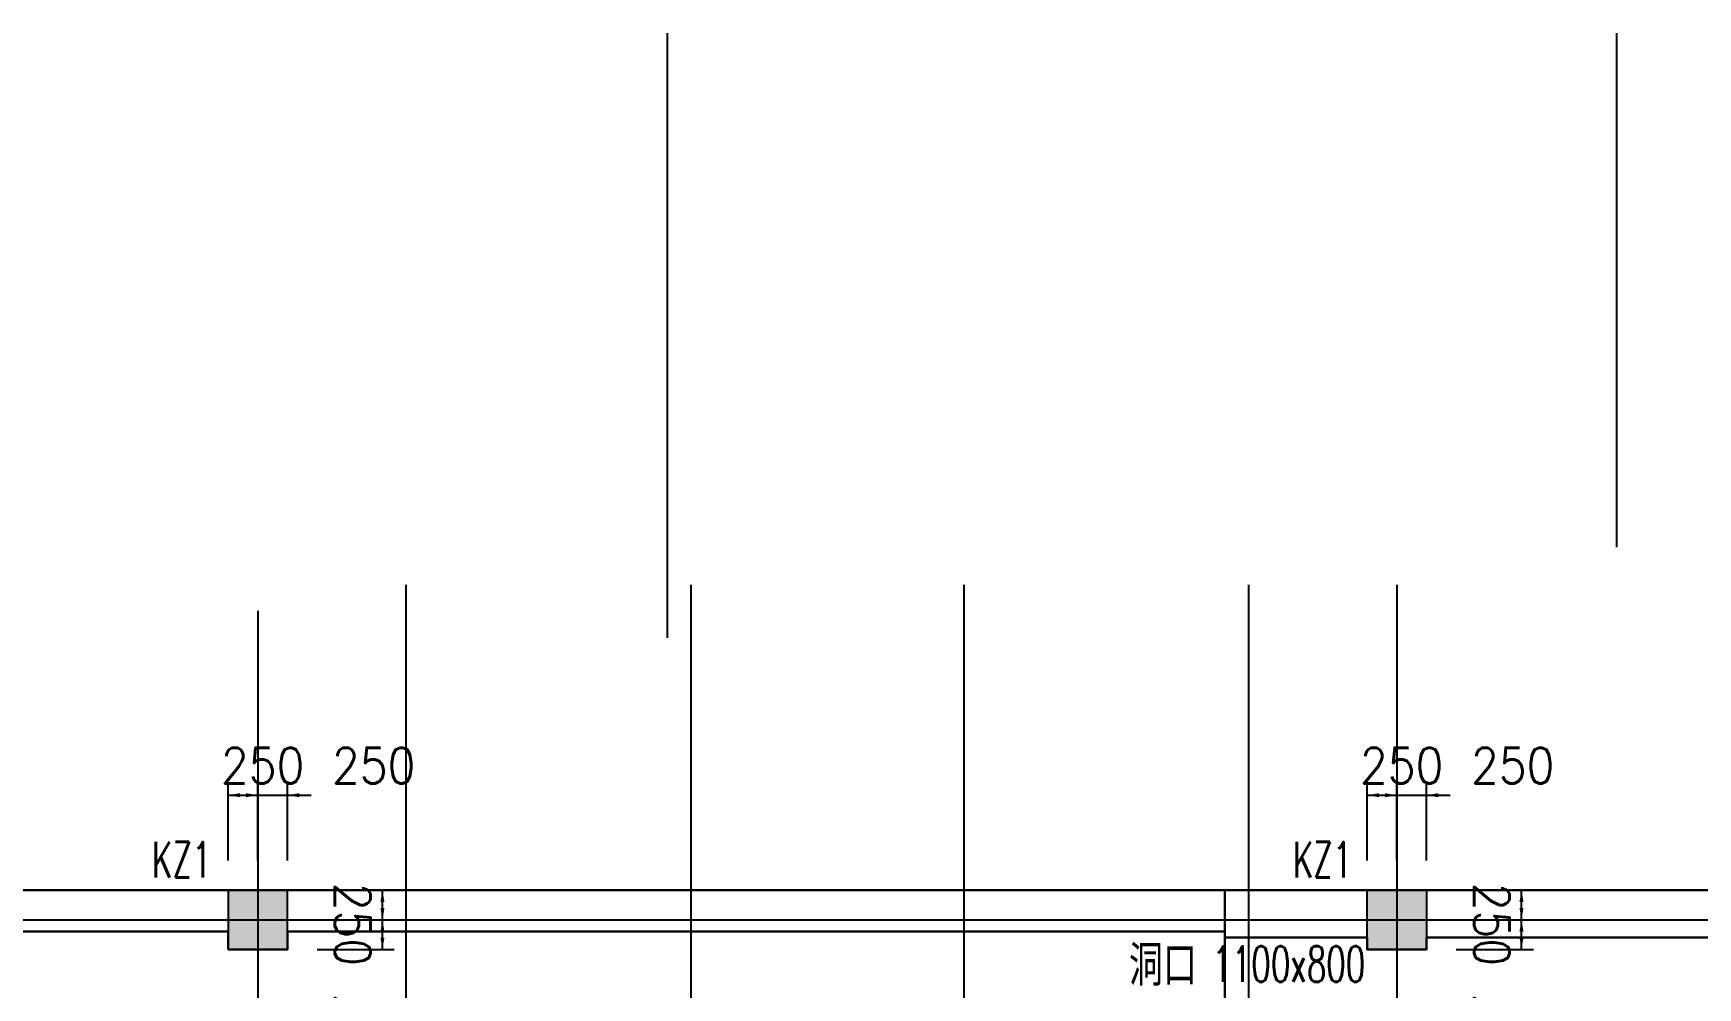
# Model space of a CAD drawing. Extents: x 387171 to 699106, y 11966 to 245688.
# Drawn here: x 621415 to 635443, y 230865 to 238913 of the extents above; entities that cross this region are included whole.
import ezdxf

# ---------------------------------------------------------------- set-up
doc = ezdxf.new("R2010")
doc.units = 0
doc.header["$LTSCALE"] = 100
doc.header["$MEASUREMENT"] = 0
for name, color, linetype in [('COLU', 7, 'Continuous'), ('DIM', 3, 'Continuous'), ('DOTE', 253, 'Continuous'), ('HATCH', 254, 'Continuous'), ('NUM', 7, 'Continuous'), ('剪力墙开洞', 5, 'Continuous')]:
    doc.layers.add(name, color=color, linetype=linetype)
doc.styles.get("Standard").update_dxf_attribs({"font": 'standard'})
doc.dimstyles.get("Standard").update_dxf_attribs({"dimtxt": 300, "dimasz": 100, "dimexe": 100, "dimexo": 250, "dimgap": 100, "dimtad": 0, "dimtoh": 1, "dimdec": 0, "dimdsep": 46, "dimcen": 0.09, "dimclrt": 7, "dimadec": 0, "dimazin": 0, "dimtfac": 1, "dimtdec": 4, "dimtofl": 0, "dimtmove": 0, "dimatfit": 3, "dimfxl": 1, "dimtolj": 1, "dimtzin": 0, "dimarcsym": 0})

# ---------------------------------------------------------------- blocks, each defined once
blk = doc.blocks.new('*D3376')
at = {"layer": 'DIM', "color": 0, "linetype": 'ByBlock', "lineweight": -2}
for p, q in [((632658, 231938), (632658, 232588)), ((632908, 231938), (632908, 232588)), ((632658, 232488), (632908, 232488))]:
    blk.add_line(p, q, dxfattribs=at)
for points in [[(632658, 232488), (632758, 232505), (632758, 232471)], [(632908, 232488), (632808, 232471), (632808, 232505)]]:
    blk.add_solid(points, dxfattribs=at)
at = {"layer": 'DIM', "color": 7, "linetype": 'Continuous', "lineweight": -2, "insert": (632948, 232738), "char_height": 300, "width": 566.67, "attachment_point": 5}
blk.add_mtext('250', dxfattribs=at)
blk = doc.blocks.new('*D4271')
at = {"layer": 'DIM', "color": 0, "linetype": 'ByBlock', "lineweight": -2}
for p, q in [((632908, 231938), (632908, 232588)), ((633158, 231938), (633158, 232588)), ((632708, 232488), (633358, 232488))]:
    blk.add_line(p, q, dxfattribs=at)
for points in [[(632908, 232488), (632808, 232471), (632808, 232505)], [(633158, 232488), (633258, 232505), (633258, 232471)]]:
    blk.add_solid(points, dxfattribs=at)
at = {"layer": 'DIM', "color": 7, "linetype": 'Continuous', "lineweight": -2, "insert": (633884, 232738), "char_height": 300, "width": 566.67, "attachment_point": 5}
blk.add_mtext('250', dxfattribs=at)
blk = doc.blocks.new('*D4454')
at = {"layer": 'DIM', "color": 0, "linetype": 'ByBlock', "lineweight": -2}
for p, q in [((633408, 231438), (634058, 231438)), ((633958, 231188), (633958, 231438)), ((633408, 231188), (634058, 231188))]:
    blk.add_line(p, q, dxfattribs=at)
for points in [[(633958, 231438), (633975, 231338), (633941, 231338)], [(633958, 231188), (633941, 231288), (633975, 231288)]]:
    blk.add_solid(points, dxfattribs=at)
at = {"layer": 'DIM', "color": 7, "linetype": 'Continuous', "lineweight": -2, "insert": (633708, 230462), "char_height": 300, "width": 566.67, "attachment_point": 5, "rotation": 270}
blk.add_mtext('250', dxfattribs=at)
blk = doc.blocks.new('*D4095')
at = {"layer": 'DIM', "color": 0, "linetype": 'ByBlock', "lineweight": -2}
for p, q in [((633408, 231688), (634058, 231688)), ((633958, 231438), (633958, 231688)), ((633408, 231438), (634058, 231438))]:
    blk.add_line(p, q, dxfattribs=at)
for points in [[(633958, 231688), (633975, 231588), (633941, 231588)], [(633958, 231438), (633941, 231538), (633975, 231538)]]:
    blk.add_solid(points, dxfattribs=at)
at = {"layer": 'DIM', "color": 7, "linetype": 'Continuous', "lineweight": -2, "insert": (633708, 231398), "char_height": 300, "width": 566.67, "attachment_point": 5, "rotation": 270}
blk.add_mtext('250', dxfattribs=at)
blk = doc.blocks.new('*D654')
at = {"layer": 'DIM', "color": 0, "linetype": 'ByBlock', "lineweight": -2}
for p, q in [((623058, 231938), (623058, 232588)), ((623308, 231938), (623308, 232588)), ((623058, 232488), (623308, 232488))]:
    blk.add_line(p, q, dxfattribs=at)
for points in [[(623058, 232488), (623158, 232505), (623158, 232471)], [(623308, 232488), (623208, 232471), (623208, 232505)]]:
    blk.add_solid(points, dxfattribs=at)
at = {"layer": 'DIM', "color": 7, "linetype": 'Continuous', "lineweight": -2, "insert": (623348, 232738), "char_height": 300, "width": 566.67, "attachment_point": 5}
blk.add_mtext('250', dxfattribs=at)
blk = doc.blocks.new('*D1585')
at = {"layer": 'DIM', "color": 0, "linetype": 'ByBlock', "lineweight": -2}
for p, q in [((623308, 231938), (623308, 232588)), ((623558, 231938), (623558, 232588)), ((623108, 232488), (623758, 232488))]:
    blk.add_line(p, q, dxfattribs=at)
for points in [[(623308, 232488), (623208, 232471), (623208, 232505)], [(623558, 232488), (623658, 232505), (623658, 232471)]]:
    blk.add_solid(points, dxfattribs=at)
at = {"layer": 'DIM', "color": 7, "linetype": 'Continuous', "lineweight": -2, "insert": (624284, 232738), "char_height": 300, "width": 566.67, "attachment_point": 5}
blk.add_mtext('250', dxfattribs=at)
blk = doc.blocks.new('*D1185')
at = {"layer": 'DIM', "color": 0, "linetype": 'ByBlock', "lineweight": -2}
for p, q in [((623808, 231438), (624458, 231438)), ((624358, 231188), (624358, 231438)), ((623808, 231188), (624458, 231188))]:
    blk.add_line(p, q, dxfattribs=at)
for points in [[(624358, 231438), (624375, 231338), (624341, 231338)], [(624358, 231188), (624341, 231288), (624375, 231288)]]:
    blk.add_solid(points, dxfattribs=at)
at = {"layer": 'DIM', "color": 7, "linetype": 'Continuous', "lineweight": -2, "insert": (624108, 230462), "char_height": 300, "width": 566.67, "attachment_point": 5, "rotation": 270}
blk.add_mtext('250', dxfattribs=at)
blk = doc.blocks.new('*D1975')
at = {"layer": 'DIM', "color": 0, "linetype": 'ByBlock', "lineweight": -2}
for p, q in [((623808, 231688), (624458, 231688)), ((624358, 231438), (624358, 231688)), ((623808, 231438), (624458, 231438))]:
    blk.add_line(p, q, dxfattribs=at)
for points in [[(624358, 231688), (624375, 231588), (624341, 231588)], [(624358, 231438), (624341, 231538), (624375, 231538)]]:
    blk.add_solid(points, dxfattribs=at)
at = {"layer": 'DIM', "color": 7, "linetype": 'Continuous', "lineweight": -2, "insert": (624108, 231398), "char_height": 300, "width": 566.67, "attachment_point": 5, "rotation": 270}
blk.add_mtext('250', dxfattribs=at)

msp = doc.modelspace()

# ---------------------------------------------------------------- hatches: boundary and pattern name
at = {"layer": 'HATCH'}
for points in [[(623058.1, 231187.9), (623558.1, 231187.9), (623558.1, 231687.9), (623058.1, 231687.9)], [(633158.1, 231187.9), (632658.1, 231187.9), (632658.1, 231687.9), (633158.1, 231687.9)]]:
    msp.add_hatch(color=256, dxfattribs=at).paths.add_polyline_path(points, flags=0)

# ---------------------------------------------------------------- linework, layer by layer
at = {"color": 6, "lineweight": 30}
for points in [[(476181.3, 232428.8), (494258.1, 233154.4), (494258.1, 231537.9), (540808.1, 231537.9), (540808.1, 232387.9), (590208.1, 232387.9), (590208.1, 232187.9), (593108.1, 232187.9), (593108.1, 230737.9), (608058.1, 230737.9), (608058.1, 231687.9), (648158.1, 231687.9), (648158.1, 230737.9), (657058.1, 230737.9), (657158.1, 196187.9), (658248.2, 196187.9), (663075.9, 83077.9), (659946, 47787.8), (654318.1, 48286.9), (653832.2, 42808.4), (496133.5, 56794.9), (482757.4, 68610.1), (476181.3, 232428.8)], [(631456.8, 231337.9), (631456.8, 231687.9), (611108.1, 231687.9), (611108.1, 231337.9), (612693.4, 231337.9), (613458.1, 231337.9), (613708.1, 231337.9), (614953, 231337.9), (618258.1, 231337.9), (618258.1, 231187.9), (618758.1, 231187.9), (618758.1, 231337.9), (623058.1, 231337.9), (623058.1, 231187.9), (623558.1, 231187.9), (623558.1, 231337.9), (631458.1, 231337.9)]]:
    msp.add_lwpolyline(points, dxfattribs=at)
at = {"color": 4, "lineweight": 30}
msp.add_lwpolyline([(633058.1, 222937.9), (632758.1, 222937.9), (632758.1, 225037.9), (632308.1, 225037.9), (632308.1, 225337.9), (632758.1, 225337.9), (632758.1, 228737.9), (631758.1, 228737.9), (631758.1, 229237.9), (631456.8, 229237.9), (631456.8, 231687.9), (646008.1, 231687.9)], dxfattribs=at)
at = {"color": 1, "lineweight": 30}
msp.add_lwpolyline([(631456.8, 231687.9), (645108.1, 231687.9), (645108.1, 231287.9), (637958.1, 231287.9), (637958.1, 231187.9), (637458.1, 231187.9), (637458.1, 231287.9), (633158.1, 231287.9), (633158.1, 231187.9), (632658.1, 231187.9), (632658.1, 231287.9), (631458.1, 231287.9), (631458.1, 231687.9)], dxfattribs=at)
at = {"layer": 'COLU'}
for points in [[(623058.1, 231187.9), (623558.1, 231187.9), (623558.1, 231687.9), (623058.1, 231687.9)], [(633158.1, 231187.9), (632658.1, 231187.9), (632658.1, 231687.9), (633158.1, 231687.9)]]:
    msp.add_lwpolyline(points, close=True, dxfattribs=at)
at = {"layer": 'DOTE'}
for p, q in [((626758.1, 238913.1), (626758.1, 233815.4)), ((634758.1, 238913.1), (634758.1, 234579.5)), ((624558.1, 225237.9), (624558.1, 234260.7)), ((626958.1, 234260.7), (626958.1, 226637.9)), ((629258.1, 234260.7), (629258.1, 226637.9)), ((631658.1, 234260.7), (631658.1, 225237.9)), ((632908.1, 234260.7), (632908.1, 216466.5)), ((623308.1, 234041.4), (623308.1, 216247.2)), ((608308.1, 231437.9), (664810.3, 231437.9))]:
    msp.add_line(p, q, dxfattribs=at)

# ---------------------------------------------------------------- texts
at = {"layer": 'NUM', "color": 200, "width": 0.7}
for p in [(622416.6, 231794), (632030.9, 231794)]:
    msp.add_text('KZ1', height=300, dxfattribs=at).set_placement(p)
at = {"layer": '剪力墙开洞', "width": 0.7}
msp.add_text('洞口 1100x800', height=300, dxfattribs=at).set_placement((630649.5, 230913.9))

# ---------------------------------------------------------------- dimensions: what is measured, and where the dimension line sits
at = {"layer": 'DIM', "color": 200}
for p1, p2, distance, picture, middle in [((623058.1, 231687.9), (623308.1, 231687.9), 800, '*D654', (622840, 232737.9)), ((623308.1, 231687.9), (623558.1, 231687.9), 800, '*D1585', (623776.1, 232737.9)), ((632658.1, 231687.9), (632908.1, 231687.9), 800, '*D3376', (632440, 232737.9)), ((632908.1, 231687.9), (633158.1, 231687.9), 800, '*D4271', (633376.1, 232737.9)), ((623558.1, 231437.9), (623558.1, 231687.9), -800, '*D1975', (624108.1, 231906)), ((633158.1, 231437.9), (633158.1, 231687.9), -800, '*D4095', (633708.1, 231906)), ((623558.1, 231187.9), (623558.1, 231437.9), -800, '*D1185', (624108.1, 230969.9)), ((633158.1, 231187.9), (633158.1, 231437.9), -800, '*D4454', (633708.1, 230969.9))]:
    dim = msp.add_aligned_dim(p1=p1, p2=p2, distance=distance, dimstyle='Standard', dxfattribs=at)
    dim.commit()
    dim.dimension.update_dxf_attribs({"geometry": picture, "text_midpoint": middle})

doc.saveas('drawing.dxf')
